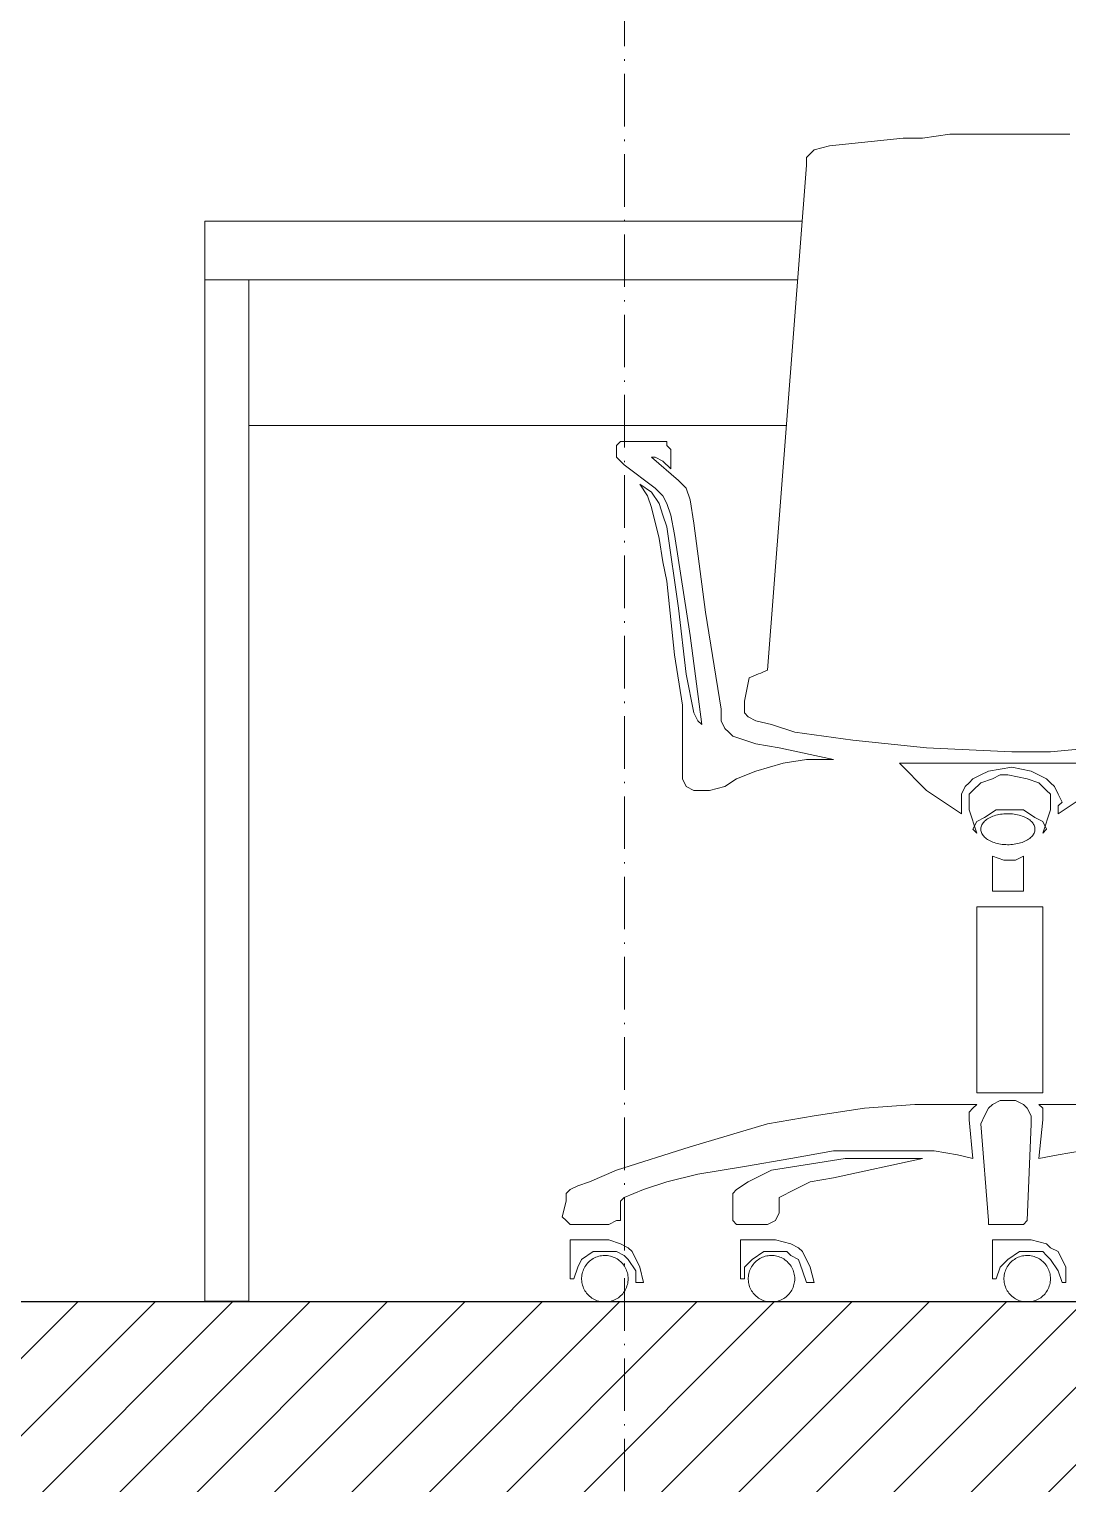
# Model space of a CAD drawing. Header units: millimetres. Extents: x 2499 to 8838, y 1331 to 6209.
# Drawn here: x 3158 to 3229.1, y 3598.5 to 3698.1 of the extents above; entities that cross this region are included whole.
import ezdxf

# ---------------------------------------------------------------- set-up
doc = ezdxf.new("R2010")
doc.units = ezdxf.units.MM
doc.header["$MEASUREMENT"] = 0
doc.linetypes.add('ACAD_ISO10W100', pattern=[18, 12, -3, 0, -3])
doc.layers.add('ARREDI', color=8, linetype='Continuous', lineweight=18)
doc.layers.add('quote nuove', color=2, linetype='Continuous')
doc.layers.add('STRUTTURA', color=1, linetype='Continuous')

msp = doc.modelspace()

# ---------------------------------------------------------------- hatches: boundary and pattern name
at = {"layer": 'STRUTTURA'}
h = msp.add_hatch(dxfattribs=at)
h.set_pattern_fill('ANSI31', color=0, scale=30)
h.set_pattern_definition([(45, (1527.054, 1769.8616), (-2.6516504, 2.6516504), [])])
h.paths.add_polyline_path([(2807.568, 3927.462), (2807.568, 3823.847), (2812.105, 3823.847), (2812.105, 3910.862), (3001.436, 3910.862), (3001.436, 3610.954), (2812.105, 3610.954), (2812.105, 3703.852), (2807.568, 3703.852), (2807.568, 3562.078), (2809.455, 3562.078), (2812.205, 3562.078), (2812.205, 3592.454), (3136.376, 3592.454), (3136.376, 3361.454), (3141.126, 3361.454), (3141.126, 3610.954), (3099.016, 3610.954), (3099.016, 3910.862), (3141.126, 3910.862), (3141.126, 3927.462)])
h.paths.add_polyline_path([(3090.226, 3910.862), (3090.226, 3610.954), (3010.226, 3610.954), (3010.226, 3910.862)], flags=16)
h.paths.add_polyline_path([(3090.226, 3782.954), (3090.226, 3610.954), (3050.226, 3610.954), (3010.226, 3610.954), (3010.226, 3782.954), (3050.226, 3782.954)], flags=0)
h.paths.add_polyline_path([(3085.132, 3777.86), (3085.132, 3616.048), (3055.319, 3616.048), (3055.319, 3777.86)], flags=0)
h.paths.add_polyline_path([(3045.132, 3777.86), (3045.132, 3616.048), (3015.319, 3616.048), (3015.319, 3777.86)], flags=0)
h.paths.add_polyline_path([(3198.752, 3927.462), (3141.126, 3927.462), (3141.126, 3910.862), (3162.633, 3910.862), (3198.752, 3910.862)])
h.paths.add_polyline_path([(3499.905, 3927.462), (3198.752, 3927.462), (3198.752, 3910.862), (3495.005, 3910.862), (3495.005, 3610.954), (3198.752, 3610.954), (3198.752, 3361.454), (3203.602, 3361.454), (3203.602, 3592.454), (3494.904, 3592.454), (3494.904, 3562.647), (3497.807, 3562.647), (3497.807, 3562.647), (3499.905, 3562.647)])
h.paths.add_polyline_path([(3504.505, 3469.305), (3499.905, 3469.305), (3499.905, 3361.454), (3504.505, 3361.454)])
h.paths.add_polyline_path([(3499.905, 3469.305), (3494.904, 3469.305), (3494.904, 3361.454), (3499.905, 3361.454)], flags=17)
h.paths.add_polyline_path([(3198.752, 3610.954), (3141.126, 3610.954), (3141.126, 3361.454), (3145.976, 3361.454), (3145.976, 3592.454), (3194.002, 3592.454), (3194.002, 3361.454), (3198.752, 3361.454)])
h.paths.add_polyline_path([(2812.205, 3442.014), (2811.137, 3442.014), (2807.568, 3442.014), (2807.568, 3361.454), (2812.205, 3361.454)])
h.paths.add_polyline_path([(2807.568, 3442.014), (2805.455, 3442.014), (2802.605, 3442.014), (2802.605, 3361.454), (2807.568, 3361.454)])
h.paths.add_polyline_path([(2807.568, 3703.852), (2805.355, 3703.852), (2802.605, 3703.852), (2802.605, 3562.078), (2803.673, 3562.078), (2807.568, 3562.078)])
h.paths.add_polyline_path([(3531.905, 3910.862), (3533.405, 3910.862), (3533.405, 3922.143), (3533.653, 3922.143), (3535.404, 3922.143), (3534.653, 3923.862), (3534.653, 3927.462), (3499.905, 3927.462), (3499.905, 3562.647), (3500.307, 3562.647), (3501.807, 3562.647), (3504.505, 3562.647), (3504.505, 3562.647), (3504.505, 3592.454), (3553.504, 3592.454), (3553.504, 3604.454), (3503.505, 3609.454), (3504.501, 3910.859), (3531.905, 3910.862)])

# ---------------------------------------------------------------- linework, layer by layer
at = {"layer": 'ARREDI', "lineweight": 0}
for p, q in [((3212.815, 3690.125), (3217.859, 3690.656)), ((3217.859, 3690.656), (3219.186, 3690.656)), ((3219.186, 3690.656), (3221.045, 3690.921)), ((3221.045, 3690.921), (3225.027, 3690.921)), ((3225.027, 3690.921), (3229.275, 3690.921)), ((3211.222, 3689.33), (3211.753, 3689.859)), ((3211.753, 3689.859), (3212.815, 3690.125)), ((3208.567, 3654.195), (3211.222, 3688.799)), ((3211.222, 3688.799), (3211.222, 3689.33)), ((3198.478, 3669.858), (3198.213, 3669.593)), ((3198.213, 3669.593), (3198.213, 3669.327)), ((3198.744, 3669.858), (3198.478, 3669.858)), ((3201.133, 3669.858), (3198.744, 3669.858)), ((3201.664, 3669.858), (3201.133, 3669.858)), ((3201.664, 3669.593), (3201.664, 3669.858)), ((3201.93, 3669.327), (3201.664, 3669.593)), ((3198.213, 3669.327), (3198.213, 3668.796)), ((3198.213, 3668.796), (3198.744, 3668.265)), ((3202.461, 3667.204), (3200.602, 3668.796)), ((3200.602, 3668.796), (3200.868, 3668.796)), ((3200.868, 3668.796), (3201.399, 3668.531)), ((3201.93, 3668), (3201.93, 3669.327)), ((3198.744, 3668.265), (3200.868, 3666.673)), ((3201.399, 3668.531), (3201.93, 3668)), ((3200.602, 3666.407), (3199.806, 3666.938)), ((3199.806, 3666.938), (3200.337, 3666.142)), ((3200.868, 3666.673), (3201.399, 3666.142)), ((3202.992, 3666.673), (3202.461, 3667.204)), ((3203.257, 3665.876), (3202.992, 3666.673)), ((3200.337, 3666.142), (3200.602, 3665.345)), ((3201.133, 3665.611), (3200.602, 3666.407)), ((3201.399, 3664.814), (3201.133, 3665.611)), ((3201.399, 3666.142), (3201.664, 3665.611)), ((3201.664, 3665.611), (3201.93, 3664.814)), ((3203.523, 3664.283), (3203.257, 3665.876)), ((3200.602, 3665.345), (3201.133, 3663.221)), ((3201.664, 3664.018), (3201.399, 3664.814)), ((3201.93, 3664.814), (3202.195, 3663.487)), ((3202.461, 3658.442), (3201.664, 3664.018)), ((3204.319, 3658.177), (3203.523, 3664.283)), ((3201.133, 3663.221), (3201.399, 3661.628)), ((3202.195, 3663.487), (3203.257, 3656.584)), ((3201.399, 3661.628), (3201.664, 3660.301)), ((3201.664, 3660.301), (3202.195, 3655.257)), ((3202.992, 3653.929), (3202.461, 3658.442)), ((3205.381, 3651.54), (3204.319, 3658.177)), ((3203.257, 3656.584), (3204.054, 3650.478)), ((3202.195, 3655.257), (3202.726, 3651.805)), ((3203.523, 3651.274), (3202.992, 3653.929)), ((3206.974, 3652.071), (3207.298, 3653.688)), ((3208.567, 3654.195), (3208.567, 3654.195)), ((3202.726, 3651.805), (3202.726, 3650.212)), ((3206.974, 3651.274), (3206.974, 3652.071)), ((3203.788, 3650.743), (3203.523, 3651.274)), ((3204.054, 3650.478), (3203.788, 3650.743)), ((3205.381, 3650.743), (3205.381, 3651.54)), ((3205.647, 3650.212), (3205.381, 3650.743)), ((3207.239, 3651.009), (3206.974, 3651.274)), ((3207.77, 3650.743), (3207.239, 3651.009)), ((3208.832, 3650.478), (3207.77, 3650.743)), ((3202.726, 3650.212), (3202.726, 3649.416)), ((3205.912, 3649.947), (3205.647, 3650.212)), ((3206.178, 3649.681), (3205.912, 3649.947)), ((3207.77, 3649.15), (3206.178, 3649.681)), ((3206.178, 3649.681), (3206.178, 3649.681)), ((3210.425, 3649.947), (3208.832, 3650.478)), ((3214.408, 3649.416), (3210.425, 3649.947)), ((3202.726, 3649.416), (3202.726, 3647.823)), ((3209.363, 3648.885), (3207.77, 3649.15)), ((3213.08, 3648.088), (3209.363, 3648.885)), ((3219.452, 3648.885), (3214.408, 3649.416)), ((3225.293, 3648.619), (3219.452, 3648.885)), ((3230.868, 3648.885), (3227.947, 3648.619)), ((3202.726, 3647.823), (3202.726, 3647.292)), ((3207.77, 3647.292), (3209.629, 3647.823)), ((3209.629, 3647.823), (3211.222, 3648.088)), ((3211.222, 3648.088), (3213.08, 3648.088)), ((3225.293, 3647.823), (3217.593, 3647.823)), ((3217.593, 3647.823), (3219.452, 3645.965)), ((3227.947, 3648.619), (3225.293, 3648.619)), ((3225.293, 3648.619), (3225.293, 3648.619)), ((3227.947, 3647.823), (3225.293, 3647.823)), ((3232.726, 3647.823), (3227.947, 3647.823)), ((3202.726, 3647.292), (3202.726, 3646.761)), ((3202.726, 3646.761), (3202.992, 3646.23)), ((3205.647, 3646.23), (3206.443, 3646.761)), ((3206.443, 3646.761), (3207.77, 3647.292)), ((3222.372, 3646.496), (3222.638, 3646.761)), ((3222.638, 3646.761), (3223.169, 3647.027)), ((3223.169, 3647.027), (3223.7, 3647.292)), ((3223.169, 3646.496), (3223.965, 3646.761)), ((3223.7, 3647.292), (3225.293, 3647.558)), ((3223.965, 3646.761), (3224.496, 3647.027)), ((3224.496, 3647.027), (3225.027, 3647.027)), ((3225.027, 3647.027), (3226.355, 3646.761)), ((3225.293, 3647.558), (3226.62, 3647.292)), ((3225.293, 3647.558), (3225.293, 3647.558)), ((3226.355, 3646.761), (3227.151, 3646.496)), ((3226.62, 3647.292), (3227.682, 3646.761)), ((3227.682, 3646.761), (3227.947, 3646.496)), ((3202.992, 3646.23), (3203.523, 3645.965)), ((3203.523, 3645.965), (3204.585, 3645.965)), ((3204.585, 3645.965), (3205.647, 3646.23)), ((3219.452, 3645.965), (3221.841, 3644.372)), ((3221.841, 3645.699), (3222.107, 3646.23)), ((3221.841, 3645.168), (3221.841, 3645.699)), ((3222.107, 3646.23), (3222.372, 3646.496)), ((3222.372, 3645.699), (3222.638, 3645.965)), ((3222.372, 3644.903), (3222.372, 3645.699)), ((3222.638, 3645.965), (3223.169, 3646.496)), ((3227.151, 3646.496), (3227.682, 3645.965)), ((3227.682, 3645.965), (3227.947, 3645.699)), ((3227.947, 3646.496), (3228.213, 3646.23)), ((3227.947, 3645.699), (3227.947, 3644.903)), ((3228.213, 3646.23), (3228.478, 3645.699)), ((3228.478, 3644.372), (3230.868, 3645.965)), ((3228.478, 3645.699), (3228.744, 3645.168)), ((3221.841, 3644.903), (3221.841, 3645.168)), ((3221.841, 3644.372), (3221.841, 3644.903)), ((3222.372, 3644.637), (3222.372, 3644.903)), ((3222.903, 3643.044), (3222.372, 3644.637)), ((3224.231, 3644.637), (3223.434, 3644.106)), ((3225.027, 3644.637), (3224.231, 3644.637)), ((3226.089, 3644.637), (3225.027, 3644.637)), ((3226.886, 3644.106), (3226.089, 3644.637)), ((3227.947, 3644.637), (3227.416, 3643.044)), ((3227.947, 3644.903), (3227.947, 3644.637)), ((3228.744, 3645.168), (3228.478, 3644.903)), ((3228.478, 3644.903), (3228.478, 3644.372)), ((3222.903, 3643.841), (3222.638, 3643.31)), ((3223.434, 3644.106), (3222.903, 3643.841)), ((3223.281, 3643.673), (3223.244, 3643.609)), ((3223.325, 3643.735), (3223.281, 3643.673)), ((3223.375, 3643.796), (3223.325, 3643.735)), ((3223.433, 3643.855), (3223.375, 3643.796)), ((3223.496, 3643.912), (3223.433, 3643.855)), ((3223.566, 3643.966), (3223.496, 3643.912)), ((3223.642, 3644.018), (3223.566, 3643.966)), ((3223.723, 3644.067), (3223.642, 3644.018)), ((3223.81, 3644.112), (3223.723, 3644.067)), ((3223.902, 3644.155), (3223.81, 3644.112)), ((3223.998, 3644.194), (3223.902, 3644.155)), ((3224.098, 3644.229), (3223.998, 3644.194)), ((3224.202, 3644.261), (3224.098, 3644.229)), ((3224.309, 3644.289), (3224.202, 3644.261)), ((3224.419, 3644.313), (3224.309, 3644.289)), ((3224.532, 3644.333), (3224.419, 3644.313)), ((3224.646, 3644.349), (3224.532, 3644.333)), ((3224.763, 3644.361), (3224.646, 3644.349)), ((3224.88, 3644.368), (3224.763, 3644.361)), ((3224.998, 3644.372), (3224.88, 3644.368)), ((3225.116, 3644.37), (3224.998, 3644.372)), ((3225.233, 3644.365), (3225.116, 3644.37)), ((3225.35, 3644.356), (3225.233, 3644.365)), ((3225.465, 3644.342), (3225.35, 3644.356)), ((3225.579, 3644.324), (3225.465, 3644.342)), ((3225.69, 3644.302), (3225.579, 3644.324)), ((3225.799, 3644.276), (3225.69, 3644.302)), ((3225.905, 3644.246), (3225.799, 3644.276)), ((3226.007, 3644.212), (3225.905, 3644.246)), ((3226.105, 3644.175), (3226.007, 3644.212)), ((3226.199, 3644.134), (3226.105, 3644.175)), ((3226.288, 3644.09), (3226.199, 3644.134)), ((3226.372, 3644.043), (3226.288, 3644.09)), ((3226.451, 3643.992), (3226.372, 3644.043)), ((3226.524, 3643.939), (3226.451, 3643.992)), ((3226.59, 3643.884), (3226.524, 3643.939)), ((3226.651, 3643.826), (3226.59, 3643.884)), ((3226.705, 3643.766), (3226.651, 3643.826)), ((3226.752, 3643.704), (3226.705, 3643.766)), ((3226.793, 3643.641), (3226.752, 3643.704)), ((3226.826, 3643.576), (3226.793, 3643.641)), ((3227.416, 3643.841), (3226.886, 3644.106)), ((3227.682, 3643.31), (3227.416, 3643.841)), ((3222.638, 3643.31), (3222.903, 3643.044)), ((3223.177, 3643.411), (3223.17, 3643.343)), ((3223.17, 3643.343), (3223.17, 3643.276)), ((3223.17, 3643.276), (3223.177, 3643.209)), ((3223.192, 3643.478), (3223.177, 3643.411)), ((3223.177, 3643.209), (3223.192, 3643.142)), ((3223.214, 3643.544), (3223.192, 3643.478)), ((3223.192, 3643.142), (3223.214, 3643.076)), ((3223.244, 3643.609), (3223.214, 3643.544)), ((3223.214, 3643.076), (3223.244, 3643.011)), ((3223.244, 3643.011), (3223.281, 3642.947)), ((3223.281, 3642.947), (3223.325, 3642.884)), ((3223.325, 3642.884), (3223.375, 3642.823)), ((3223.375, 3642.823), (3223.433, 3642.764)), ((3223.433, 3642.764), (3223.496, 3642.708)), ((3223.496, 3642.708), (3223.566, 3642.653)), ((3223.566, 3642.653), (3223.642, 3642.602)), ((3226.451, 3642.627), (3226.524, 3642.68)), ((3226.524, 3642.68), (3226.59, 3642.736)), ((3226.59, 3642.736), (3226.651, 3642.793)), ((3226.651, 3642.793), (3226.705, 3642.853)), ((3226.705, 3642.853), (3226.752, 3642.915)), ((3226.752, 3642.915), (3226.793, 3642.978)), ((3226.793, 3642.978), (3226.826, 3643.043)), ((3226.852, 3643.511), (3226.826, 3643.576)), ((3226.826, 3643.043), (3226.852, 3643.109)), ((3226.871, 3643.444), (3226.852, 3643.511)), ((3226.852, 3643.109), (3226.871, 3643.175)), ((3226.882, 3643.377), (3226.871, 3643.444)), ((3226.871, 3643.175), (3226.882, 3643.242)), ((3226.886, 3643.31), (3226.882, 3643.377)), ((3226.882, 3643.242), (3226.886, 3643.31)), ((3227.416, 3643.044), (3227.682, 3643.31)), ((3227.416, 3643.044), (3227.416, 3643.044)), ((3223.642, 3642.602), (3223.723, 3642.553)), ((3223.723, 3642.553), (3223.81, 3642.507)), ((3223.81, 3642.507), (3223.902, 3642.465)), ((3223.902, 3642.465), (3223.998, 3642.426)), ((3223.998, 3642.426), (3224.098, 3642.39)), ((3224.098, 3642.39), (3224.202, 3642.358)), ((3224.202, 3642.358), (3224.309, 3642.33)), ((3224.309, 3642.33), (3224.419, 3642.306)), ((3224.419, 3642.306), (3224.532, 3642.286)), ((3224.532, 3642.286), (3224.646, 3642.27)), ((3224.646, 3642.27), (3224.763, 3642.259)), ((3224.763, 3642.259), (3224.88, 3642.251)), ((3224.88, 3642.251), (3224.998, 3642.248)), ((3224.998, 3642.248), (3225.116, 3642.249)), ((3225.116, 3642.249), (3225.233, 3642.254)), ((3225.233, 3642.254), (3225.35, 3642.264)), ((3225.35, 3642.264), (3225.465, 3642.278)), ((3225.465, 3642.278), (3225.579, 3642.296)), ((3225.579, 3642.296), (3225.69, 3642.318)), ((3225.69, 3642.318), (3225.799, 3642.344)), ((3225.799, 3642.344), (3225.905, 3642.374)), ((3225.905, 3642.374), (3226.007, 3642.407)), ((3226.007, 3642.407), (3226.105, 3642.445)), ((3226.105, 3642.445), (3226.199, 3642.485)), ((3226.199, 3642.485), (3226.288, 3642.53)), ((3226.288, 3642.53), (3226.372, 3642.577)), ((3226.372, 3642.577), (3226.451, 3642.627)), ((3223.965, 3641.451), (3224.762, 3641.186)), ((3223.965, 3639.062), (3223.965, 3641.451)), ((3223.965, 3641.451), (3223.965, 3641.451)), ((3224.762, 3641.186), (3225.558, 3641.186)), ((3225.558, 3641.186), (3226.089, 3641.451)), ((3226.089, 3641.451), (3226.089, 3639.062)), ((3226.089, 3639.062), (3223.965, 3639.062)), ((3222.903, 3625.257), (3222.903, 3638)), ((3222.903, 3638), (3227.416, 3638)), ((3227.416, 3638), (3227.416, 3625.257)), ((3227.416, 3625.257), (3222.903, 3625.257)), ((3224.496, 3624.726), (3223.965, 3624.46)), ((3225.027, 3624.726), (3224.496, 3624.726)), ((3225.558, 3624.726), (3225.027, 3624.726)), ((3225.027, 3624.726), (3225.027, 3624.726)), ((3226.089, 3624.46), (3225.558, 3624.726)), ((3211.753, 3623.664), (3215.204, 3624.195)), ((3215.204, 3624.195), (3218.655, 3624.46)), ((3218.655, 3624.46), (3222.903, 3624.46)), ((3222.638, 3624.195), (3222.372, 3623.929)), ((3222.372, 3623.929), (3222.372, 3623.398)), ((3222.903, 3624.46), (3222.638, 3624.195)), ((3223.7, 3624.195), (3223.434, 3623.664)), ((3223.965, 3624.46), (3223.7, 3624.195)), ((3226.355, 3624.195), (3226.089, 3624.46)), ((3226.62, 3623.664), (3226.355, 3624.195)), ((3231.133, 3624.46), (3227.151, 3624.46)), ((3227.151, 3624.46), (3227.416, 3624.195)), ((3227.416, 3624.195), (3227.416, 3623.929)), ((3227.416, 3623.929), (3227.416, 3623.398)), ((3203.257, 3621.54), (3208.567, 3623.133)), ((3208.567, 3623.133), (3211.753, 3623.664)), ((3222.372, 3623.398), (3222.638, 3620.743)), ((3223.434, 3623.664), (3223.169, 3623.133)), ((3223.169, 3623.133), (3223.7, 3616.496)), ((3226.355, 3616.496), (3226.62, 3623.133)), ((3226.62, 3623.133), (3226.62, 3623.664)), ((3227.416, 3623.398), (3227.151, 3620.743)), ((3198.213, 3619.947), (3203.257, 3621.54)), ((3210.16, 3620.743), (3206.974, 3620.212)), ((3208.832, 3619.947), (3213.877, 3620.743)), ((3213.08, 3621.274), (3210.16, 3620.743)), ((3215.735, 3621.274), (3213.08, 3621.274)), ((3219.186, 3620.743), (3213.08, 3619.416)), ((3213.877, 3620.743), (3216.532, 3620.743)), ((3218.124, 3621.274), (3215.735, 3621.274)), ((3216.532, 3620.743), (3219.186, 3620.743)), ((3219.983, 3621.274), (3218.124, 3621.274)), ((3219.186, 3620.743), (3219.186, 3620.743)), ((3221.576, 3621.009), (3219.983, 3621.274)), ((3222.638, 3620.743), (3221.576, 3621.009)), ((3222.638, 3620.743), (3222.638, 3620.743)), ((3227.151, 3620.743), (3228.478, 3621.009)), ((3227.151, 3620.743), (3227.151, 3620.743)), ((3228.478, 3621.009), (3230.071, 3621.274)), ((3196.355, 3619.15), (3198.213, 3619.947)), ((3206.974, 3620.212), (3203.788, 3619.681)), ((3207.239, 3619.15), (3208.832, 3619.947)), ((3195.027, 3618.619), (3195.558, 3618.885)), ((3195.558, 3618.885), (3196.355, 3619.15)), ((3201.664, 3619.15), (3200.071, 3618.619)), ((3203.788, 3619.681), (3201.664, 3619.15)), ((3206.443, 3618.619), (3207.239, 3619.15)), ((3211.487, 3619.15), (3210.425, 3618.619)), ((3213.08, 3619.416), (3211.487, 3619.15)), ((3194.496, 3616.761), (3194.762, 3617.823)), ((3194.762, 3618.354), (3195.027, 3618.619)), ((3194.762, 3617.823), (3194.762, 3618.354)), ((3198.744, 3618.088), (3198.478, 3617.823)), ((3198.478, 3617.823), (3198.478, 3617.558)), ((3200.071, 3618.619), (3198.744, 3618.088)), ((3206.178, 3618.354), (3206.443, 3618.619)), ((3206.178, 3617.823), (3206.178, 3618.354)), ((3206.178, 3616.761), (3206.178, 3617.823)), ((3210.425, 3618.619), (3209.363, 3618.088)), ((3209.363, 3618.088), (3209.363, 3617.823)), ((3209.363, 3617.823), (3209.363, 3617.558)), ((3194.762, 3616.496), (3194.496, 3616.761)), ((3198.478, 3617.558), (3198.478, 3617.027)), ((3198.478, 3617.027), (3198.478, 3616.496)), ((3206.178, 3616.496), (3206.178, 3616.761)), ((3209.363, 3617.027), (3209.098, 3616.496)), ((3209.363, 3617.558), (3209.363, 3617.027)), ((3195.027, 3616.23), (3194.762, 3616.496)), ((3195.293, 3616.23), (3195.027, 3616.23)), ((3197.682, 3616.23), (3195.293, 3616.23)), ((3198.213, 3616.496), (3197.682, 3616.23)), ((3198.478, 3616.496), (3198.213, 3616.496)), ((3206.443, 3616.23), (3206.178, 3616.496)), ((3206.709, 3616.23), (3206.443, 3616.23)), ((3208.567, 3616.23), (3206.709, 3616.23)), ((3209.098, 3616.496), (3208.567, 3616.23)), ((3223.7, 3616.496), (3223.7, 3616.23)), ((3223.7, 3616.23), (3223.965, 3616.23)), ((3223.965, 3616.23), (3225.027, 3616.23)), ((3225.027, 3616.23), (3226.089, 3616.23)), ((3226.089, 3616.23), (3226.355, 3616.496)), ((3195.027, 3612.513), (3195.027, 3615.168)), ((3195.027, 3615.168), (3197.682, 3615.168)), ((3197.682, 3615.168), (3198.478, 3614.903)), ((3198.478, 3614.903), (3199.009, 3614.637)), ((3206.709, 3612.513), (3206.709, 3615.168)), ((3206.709, 3615.168), (3209.098, 3615.168)), ((3209.098, 3615.168), (3210.16, 3614.903)), ((3210.16, 3614.903), (3210.691, 3614.637)), ((3223.965, 3612.513), (3223.965, 3615.168)), ((3223.965, 3615.168), (3226.62, 3615.168)), ((3226.62, 3615.168), (3227.682, 3614.903)), ((3227.682, 3614.903), (3227.947, 3614.637)), ((3195.824, 3613.841), (3195.558, 3613.31)), ((3196.62, 3614.372), (3195.824, 3613.841)), ((3196.452, 3613.781), (3196.373, 3613.717)), ((3196.534, 3613.839), (3196.452, 3613.781)), ((3196.62, 3613.893), (3196.534, 3613.839)), ((3197.416, 3614.372), (3196.62, 3614.372)), ((3196.709, 3613.941), (3196.62, 3613.893)), ((3196.801, 3613.982), (3196.709, 3613.941)), ((3196.895, 3614.019), (3196.801, 3613.982)), ((3196.992, 3614.049), (3196.895, 3614.019)), ((3197.09, 3614.072), (3196.992, 3614.049)), ((3197.19, 3614.09), (3197.09, 3614.072)), ((3197.29, 3614.101), (3197.19, 3614.09)), ((3197.391, 3614.106), (3197.29, 3614.101)), ((3197.492, 3614.104), (3197.391, 3614.106)), ((3197.947, 3614.372), (3197.416, 3614.372)), ((3197.593, 3614.096), (3197.492, 3614.104)), ((3197.693, 3614.082), (3197.593, 3614.096)), ((3197.792, 3614.061), (3197.693, 3614.082)), ((3197.889, 3614.034), (3197.792, 3614.061)), ((3197.985, 3614.001), (3197.889, 3614.034)), ((3198.213, 3614.372), (3197.947, 3614.372)), ((3198.078, 3613.962), (3197.985, 3614.001)), ((3198.169, 3613.917), (3198.078, 3613.962)), ((3198.256, 3613.867), (3198.169, 3613.917)), ((3198.744, 3614.106), (3198.213, 3614.372)), ((3198.34, 3613.811), (3198.256, 3613.867)), ((3198.421, 3613.75), (3198.34, 3613.811)), ((3198.497, 3613.683), (3198.421, 3613.75)), ((3199.009, 3613.841), (3198.744, 3614.106)), ((3199.009, 3614.637), (3199.275, 3614.372)), ((3199.54, 3613.044), (3199.009, 3613.841)), ((3199.275, 3614.372), (3199.806, 3613.31)), ((3207.505, 3613.841), (3206.974, 3613.31)), ((3208.301, 3614.372), (3207.505, 3613.841)), ((3207.868, 3613.781), (3207.789, 3613.717)), ((3207.95, 3613.839), (3207.868, 3613.781)), ((3208.036, 3613.893), (3207.95, 3613.839)), ((3208.125, 3613.941), (3208.036, 3613.893)), ((3208.217, 3613.982), (3208.125, 3613.941)), ((3208.311, 3614.019), (3208.217, 3613.982)), ((3209.098, 3614.372), (3208.301, 3614.372)), ((3208.408, 3614.049), (3208.311, 3614.019)), ((3208.506, 3614.072), (3208.408, 3614.049)), ((3208.606, 3614.09), (3208.506, 3614.072)), ((3208.706, 3614.101), (3208.606, 3614.09)), ((3208.807, 3614.106), (3208.706, 3614.101)), ((3208.908, 3614.104), (3208.807, 3614.106)), ((3209.009, 3614.096), (3208.908, 3614.104)), ((3209.109, 3614.082), (3209.009, 3614.096)), ((3209.629, 3614.372), (3209.098, 3614.372)), ((3209.208, 3614.061), (3209.109, 3614.082)), ((3209.305, 3614.034), (3209.208, 3614.061)), ((3209.401, 3614.001), (3209.305, 3614.034)), ((3209.494, 3613.962), (3209.401, 3614.001)), ((3209.585, 3613.917), (3209.494, 3613.962)), ((3209.672, 3613.867), (3209.585, 3613.917)), ((3209.894, 3614.372), (3209.629, 3614.372)), ((3209.756, 3613.811), (3209.672, 3613.867)), ((3209.837, 3613.75), (3209.756, 3613.811)), ((3209.913, 3613.683), (3209.837, 3613.75)), ((3210.16, 3614.106), (3209.894, 3614.372)), ((3210.691, 3613.841), (3210.16, 3614.106)), ((3210.691, 3614.637), (3210.956, 3614.372)), ((3210.956, 3613.044), (3210.691, 3613.841)), ((3210.956, 3614.372), (3211.487, 3613.31)), ((3225.027, 3613.841), (3224.496, 3613.31)), ((3225.824, 3614.372), (3225.027, 3613.841)), ((3225.39, 3613.781), (3225.311, 3613.717)), ((3225.472, 3613.839), (3225.39, 3613.781)), ((3225.558, 3613.893), (3225.472, 3613.839)), ((3225.647, 3613.941), (3225.558, 3613.893)), ((3225.739, 3613.982), (3225.647, 3613.941)), ((3225.834, 3614.019), (3225.739, 3613.982)), ((3226.62, 3614.372), (3225.824, 3614.372)), ((3225.93, 3614.049), (3225.834, 3614.019)), ((3226.028, 3614.072), (3225.93, 3614.049)), ((3226.128, 3614.09), (3226.028, 3614.072)), ((3226.228, 3614.101), (3226.128, 3614.09)), ((3226.329, 3614.106), (3226.228, 3614.101)), ((3226.43, 3614.104), (3226.329, 3614.106)), ((3226.531, 3614.096), (3226.43, 3614.104)), ((3226.631, 3614.082), (3226.531, 3614.096)), ((3226.886, 3614.372), (3226.62, 3614.372)), ((3226.73, 3614.061), (3226.631, 3614.082)), ((3226.828, 3614.034), (3226.73, 3614.061)), ((3226.923, 3614.001), (3226.828, 3614.034)), ((3227.416, 3614.372), (3226.886, 3614.372)), ((3227.016, 3613.962), (3226.923, 3614.001)), ((3227.107, 3613.917), (3227.016, 3613.962)), ((3227.194, 3613.867), (3227.107, 3613.917)), ((3227.279, 3613.811), (3227.194, 3613.867)), ((3227.359, 3613.75), (3227.279, 3613.811)), ((3227.435, 3613.683), (3227.359, 3613.75)), ((3227.682, 3614.106), (3227.416, 3614.372)), ((3227.947, 3613.841), (3227.682, 3614.106)), ((3227.947, 3614.637), (3228.478, 3614.372)), ((3228.478, 3613.044), (3227.947, 3613.841)), ((3228.478, 3614.372), (3229.009, 3613.31)), ((3195.558, 3613.31), (3195.293, 3612.513)), ((3195.844, 3612.765), (3195.831, 3612.665)), ((3195.863, 3612.864), (3195.844, 3612.765)), ((3195.888, 3612.962), (3195.863, 3612.864)), ((3195.92, 3613.058), (3195.888, 3612.962)), ((3195.957, 3613.152), (3195.92, 3613.058)), ((3196.001, 3613.243), (3195.957, 3613.152)), ((3196.05, 3613.332), (3196.001, 3613.243)), ((3196.104, 3613.417), (3196.05, 3613.332)), ((3196.164, 3613.498), (3196.104, 3613.417)), ((3196.229, 3613.575), (3196.164, 3613.498)), ((3196.299, 3613.649), (3196.229, 3613.575)), ((3196.373, 3613.717), (3196.299, 3613.649)), ((3198.569, 3613.613), (3198.497, 3613.683)), ((3198.637, 3613.537), (3198.569, 3613.613)), ((3198.699, 3613.458), (3198.637, 3613.537)), ((3198.757, 3613.374), (3198.699, 3613.458)), ((3198.808, 3613.288), (3198.757, 3613.374)), ((3198.855, 3613.198), (3198.808, 3613.288)), ((3198.895, 3613.105), (3198.855, 3613.198)), ((3198.93, 3613.01), (3198.895, 3613.105)), ((3198.958, 3612.913), (3198.93, 3613.01)), ((3198.981, 3612.815), (3198.958, 3612.913)), ((3198.997, 3612.715), (3198.981, 3612.815)), ((3199.54, 3612.248), (3199.54, 3613.044)), ((3199.806, 3613.31), (3200.071, 3612.248)), ((3206.974, 3613.31), (3206.974, 3612.513)), ((3207.259, 3612.765), (3207.247, 3612.665)), ((3207.279, 3612.864), (3207.259, 3612.765)), ((3207.304, 3612.962), (3207.279, 3612.864)), ((3207.336, 3613.058), (3207.304, 3612.962)), ((3207.373, 3613.152), (3207.336, 3613.058)), ((3207.417, 3613.243), (3207.373, 3613.152)), ((3207.466, 3613.332), (3207.417, 3613.243)), ((3207.52, 3613.417), (3207.466, 3613.332)), ((3207.58, 3613.498), (3207.52, 3613.417)), ((3207.645, 3613.575), (3207.58, 3613.498)), ((3207.715, 3613.649), (3207.645, 3613.575)), ((3207.789, 3613.717), (3207.715, 3613.649)), ((3209.985, 3613.613), (3209.913, 3613.683)), ((3210.053, 3613.537), (3209.985, 3613.613)), ((3210.115, 3613.458), (3210.053, 3613.537)), ((3210.172, 3613.374), (3210.115, 3613.458)), ((3210.224, 3613.288), (3210.172, 3613.374)), ((3210.271, 3613.198), (3210.224, 3613.288)), ((3210.311, 3613.105), (3210.271, 3613.198)), ((3210.346, 3613.01), (3210.311, 3613.105)), ((3210.374, 3612.913), (3210.346, 3613.01)), ((3210.397, 3612.815), (3210.374, 3612.913)), ((3210.413, 3612.715), (3210.397, 3612.815)), ((3211.222, 3612.248), (3210.956, 3613.044)), ((3211.487, 3613.31), (3211.753, 3612.248)), ((3224.496, 3613.31), (3224.231, 3612.513)), ((3224.782, 3612.765), (3224.769, 3612.665)), ((3224.801, 3612.864), (3224.782, 3612.765)), ((3224.826, 3612.962), (3224.801, 3612.864)), ((3224.858, 3613.058), (3224.826, 3612.962)), ((3224.895, 3613.152), (3224.858, 3613.058)), ((3224.939, 3613.243), (3224.895, 3613.152)), ((3224.988, 3613.332), (3224.939, 3613.243)), ((3225.042, 3613.417), (3224.988, 3613.332)), ((3225.102, 3613.498), (3225.042, 3613.417)), ((3225.167, 3613.575), (3225.102, 3613.498)), ((3225.237, 3613.649), (3225.167, 3613.575)), ((3225.311, 3613.717), (3225.237, 3613.649)), ((3227.507, 3613.613), (3227.435, 3613.683)), ((3227.575, 3613.537), (3227.507, 3613.613)), ((3227.637, 3613.458), (3227.575, 3613.537)), ((3227.695, 3613.374), (3227.637, 3613.458)), ((3227.747, 3613.288), (3227.695, 3613.374)), ((3227.793, 3613.198), (3227.747, 3613.288)), ((3227.833, 3613.105), (3227.793, 3613.198)), ((3227.868, 3613.01), (3227.833, 3613.105)), ((3227.896, 3612.913), (3227.868, 3613.01)), ((3227.919, 3612.815), (3227.896, 3612.913)), ((3227.935, 3612.715), (3227.919, 3612.815)), ((3228.744, 3612.248), (3228.478, 3613.044)), ((3229.009, 3613.31), (3229.009, 3612.248)), ((3195.293, 3612.513), (3195.027, 3612.513)), ((3195.831, 3612.665), (3195.824, 3612.564)), ((3195.824, 3612.564), (3195.824, 3612.463)), ((3195.824, 3612.463), (3195.831, 3612.362)), ((3195.831, 3612.362), (3195.844, 3612.262)), ((3195.844, 3612.262), (3195.863, 3612.162)), ((3195.863, 3612.162), (3195.888, 3612.064)), ((3195.888, 3612.064), (3195.92, 3611.968)), ((3195.92, 3611.968), (3195.957, 3611.875)), ((3195.957, 3611.875), (3196.001, 3611.783)), ((3196.001, 3611.783), (3196.05, 3611.695)), ((3198.808, 3611.739), (3198.855, 3611.829)), ((3198.855, 3611.829), (3198.895, 3611.921)), ((3198.895, 3611.921), (3198.93, 3612.016)), ((3198.93, 3612.016), (3198.958, 3612.113)), ((3198.958, 3612.113), (3198.981, 3612.212)), ((3198.981, 3612.212), (3198.997, 3612.312)), ((3199.006, 3612.614), (3198.997, 3612.715)), ((3198.997, 3612.312), (3199.006, 3612.412)), ((3199.009, 3612.513), (3199.006, 3612.614)), ((3199.006, 3612.412), (3199.009, 3612.513)), ((3200.071, 3612.248), (3199.54, 3612.248)), ((3200.071, 3612.248), (3200.071, 3612.248)), ((3206.974, 3612.513), (3206.709, 3612.513)), ((3207.247, 3612.665), (3207.24, 3612.564)), ((3207.24, 3612.564), (3207.24, 3612.463)), ((3207.24, 3612.463), (3207.247, 3612.362)), ((3207.247, 3612.362), (3207.259, 3612.262)), ((3207.259, 3612.262), (3207.279, 3612.162)), ((3207.279, 3612.162), (3207.304, 3612.064)), ((3207.304, 3612.064), (3207.336, 3611.968)), ((3207.336, 3611.968), (3207.373, 3611.875)), ((3207.373, 3611.875), (3207.417, 3611.783)), ((3207.417, 3611.783), (3207.466, 3611.695)), ((3210.224, 3611.739), (3210.271, 3611.829)), ((3210.271, 3611.829), (3210.311, 3611.921)), ((3210.311, 3611.921), (3210.346, 3612.016)), ((3210.346, 3612.016), (3210.374, 3612.113)), ((3210.374, 3612.113), (3210.397, 3612.212)), ((3210.397, 3612.212), (3210.413, 3612.312)), ((3210.422, 3612.614), (3210.413, 3612.715)), ((3210.413, 3612.312), (3210.422, 3612.412)), ((3210.425, 3612.513), (3210.422, 3612.614)), ((3210.422, 3612.412), (3210.425, 3612.513)), ((3211.753, 3612.248), (3211.222, 3612.248)), ((3211.753, 3612.248), (3211.753, 3612.248)), ((3224.231, 3612.513), (3223.965, 3612.513)), ((3224.769, 3612.665), (3224.762, 3612.564)), ((3224.762, 3612.564), (3224.762, 3612.463)), ((3224.762, 3612.463), (3224.769, 3612.362)), ((3224.769, 3612.362), (3224.782, 3612.262)), ((3224.782, 3612.262), (3224.801, 3612.162)), ((3224.801, 3612.162), (3224.826, 3612.064)), ((3224.826, 3612.064), (3224.858, 3611.968)), ((3224.858, 3611.968), (3224.895, 3611.875)), ((3224.895, 3611.875), (3224.939, 3611.783)), ((3224.939, 3611.783), (3224.988, 3611.695)), ((3227.747, 3611.739), (3227.793, 3611.829)), ((3227.793, 3611.829), (3227.833, 3611.921)), ((3227.833, 3611.921), (3227.868, 3612.016)), ((3227.868, 3612.016), (3227.896, 3612.113)), ((3227.896, 3612.113), (3227.919, 3612.212)), ((3227.919, 3612.212), (3227.935, 3612.312)), ((3227.944, 3612.614), (3227.935, 3612.715)), ((3227.935, 3612.312), (3227.944, 3612.412)), ((3227.947, 3612.513), (3227.944, 3612.614)), ((3227.944, 3612.412), (3227.947, 3612.513)), ((3229.009, 3612.248), (3228.744, 3612.248)), ((3229.009, 3612.248), (3229.009, 3612.248)), ((3196.05, 3611.695), (3196.104, 3611.61)), ((3196.104, 3611.61), (3196.164, 3611.529)), ((3196.164, 3611.529), (3196.229, 3611.451)), ((3196.229, 3611.451), (3196.299, 3611.378)), ((3196.299, 3611.378), (3196.373, 3611.309)), ((3196.373, 3611.309), (3196.452, 3611.246)), ((3196.452, 3611.246), (3196.534, 3611.187)), ((3196.534, 3611.187), (3196.62, 3611.134)), ((3196.62, 3611.134), (3196.709, 3611.086)), ((3196.709, 3611.086), (3196.801, 3611.044)), ((3196.801, 3611.044), (3196.895, 3611.008)), ((3196.895, 3611.008), (3196.992, 3610.978)), ((3196.992, 3610.978), (3197.09, 3610.954)), ((3197.792, 3610.965), (3197.889, 3610.992)), ((3197.889, 3610.992), (3197.985, 3611.025)), ((3197.985, 3611.025), (3198.078, 3611.064)), ((3198.078, 3611.064), (3198.169, 3611.109)), ((3198.169, 3611.109), (3198.256, 3611.16)), ((3198.256, 3611.16), (3198.34, 3611.216)), ((3198.34, 3611.216), (3198.421, 3611.277)), ((3198.421, 3611.277), (3198.497, 3611.343)), ((3198.497, 3611.343), (3198.569, 3611.414)), ((3198.569, 3611.414), (3198.637, 3611.489)), ((3198.637, 3611.489), (3198.699, 3611.569)), ((3198.699, 3611.569), (3198.757, 3611.652)), ((3198.757, 3611.652), (3198.808, 3611.739)), ((3207.466, 3611.695), (3207.52, 3611.61)), ((3207.52, 3611.61), (3207.58, 3611.529)), ((3207.58, 3611.529), (3207.645, 3611.451)), ((3207.645, 3611.451), (3207.715, 3611.378)), ((3207.715, 3611.378), (3207.789, 3611.309)), ((3207.789, 3611.309), (3207.868, 3611.246)), ((3207.868, 3611.246), (3207.95, 3611.187)), ((3207.95, 3611.187), (3208.036, 3611.134)), ((3208.036, 3611.134), (3208.125, 3611.086)), ((3208.125, 3611.086), (3208.217, 3611.044)), ((3208.217, 3611.044), (3208.311, 3611.008)), ((3208.311, 3611.008), (3208.408, 3610.978)), ((3208.408, 3610.978), (3208.506, 3610.954)), ((3209.208, 3610.965), (3209.305, 3610.992)), ((3209.305, 3610.992), (3209.401, 3611.025)), ((3209.401, 3611.025), (3209.494, 3611.064)), ((3209.494, 3611.064), (3209.585, 3611.109)), ((3209.585, 3611.109), (3209.672, 3611.16)), ((3209.672, 3611.16), (3209.756, 3611.216)), ((3209.756, 3611.216), (3209.837, 3611.277)), ((3209.837, 3611.277), (3209.913, 3611.343)), ((3209.913, 3611.343), (3209.985, 3611.414)), ((3209.985, 3611.414), (3210.053, 3611.489)), ((3210.053, 3611.489), (3210.115, 3611.569)), ((3210.115, 3611.569), (3210.172, 3611.652)), ((3210.172, 3611.652), (3210.224, 3611.739)), ((3224.988, 3611.695), (3225.042, 3611.61)), ((3225.042, 3611.61), (3225.102, 3611.529)), ((3225.102, 3611.529), (3225.167, 3611.451)), ((3225.167, 3611.451), (3225.237, 3611.378)), ((3225.237, 3611.378), (3225.311, 3611.309)), ((3225.311, 3611.309), (3225.39, 3611.246)), ((3225.39, 3611.246), (3225.472, 3611.187)), ((3225.472, 3611.187), (3225.558, 3611.134)), ((3225.558, 3611.134), (3225.647, 3611.086)), ((3225.647, 3611.086), (3225.739, 3611.044)), ((3225.739, 3611.044), (3225.834, 3611.008)), ((3225.834, 3611.008), (3225.93, 3610.978)), ((3225.93, 3610.978), (3226.028, 3610.954)), ((3226.703, 3610.954), (3226.828, 3610.992)), ((3226.828, 3610.992), (3226.923, 3611.025)), ((3226.923, 3611.025), (3227.016, 3611.064)), ((3227.016, 3611.064), (3227.107, 3611.109)), ((3227.107, 3611.109), (3227.194, 3611.16)), ((3227.194, 3611.16), (3227.279, 3611.216)), ((3227.279, 3611.216), (3227.359, 3611.277)), ((3227.359, 3611.277), (3227.435, 3611.343)), ((3227.435, 3611.343), (3227.507, 3611.414)), ((3227.507, 3611.414), (3227.575, 3611.489)), ((3227.575, 3611.489), (3227.637, 3611.569)), ((3227.637, 3611.569), (3227.695, 3611.652)), ((3227.695, 3611.652), (3227.747, 3611.739))]:
    msp.add_line(p, q, dxfattribs=at)
at = {"layer": 'ARREDI'}
for p, q in [((3170.014, 3684.954), (3210.927, 3684.954)), ((3170.014, 3684.954), (3170.014, 3680.954)), ((3170.014, 3684.954), (3170.014, 3610.954)), ((3170.014, 3680.954), (3210.62, 3680.954)), ((3170.014, 3680.954), (3173.014, 3680.954)), ((3173.014, 3680.954), (3173.014, 3610.954)), ((3173.014, 3680.954), (3173.014, 3670.954)), ((3173.014, 3670.954), (3209.853, 3670.954))]:
    msp.add_line(p, q, dxfattribs=at)
msp.add_spline([(3207.298, 3653.688), (3208.567, 3654.195)], degree=3, dxfattribs=at)
at = {"layer": 'quote nuove', "color": 253, "linetype": 'ACAD_ISO10W100', "lineweight": 0, "ltscale": 0.3}
msp.add_line((3198.752, 3361.454), (3198.752, 4181.149), dxfattribs=at)
at = {"layer": 'STRUTTURA'}
for p, q in [((3163.141, 3610.955), (3163.141, 3610.955)), ((3163.141, 3610.955), (3163.141, 3610.955)), ((3163.141, 3610.955), (3163.141, 3610.955)), ((3163.141, 3610.955), (3163.141, 3610.954)), ((3163.141, 3610.955), (3163.141, 3610.955)), ((3163.141, 3610.955), (3163.141, 3610.955)), ((3163.142, 3610.955), (3163.141, 3610.954)), ((3163.141, 3610.955), (3163.141, 3610.955)), ((3163.141, 3610.955), (3163.142, 3610.955)), ((3163.141, 3610.955), (3163.141, 3610.955)), ((3163.142, 3610.955), (3163.141, 3610.954)), ((3163.141, 3610.954), (3163.141, 3610.954)), ((3163.141, 3610.954), (3163.141, 3610.954)), ((3163.141, 3610.954), (3163.141, 3610.954)), ((3163.141, 3610.954), (3163.141, 3610.954)), ((3163.141, 3610.954), (3163.141, 3610.954)), ((3163.141, 3610.954), (3163.141, 3610.954)), ((3163.141, 3610.954), (3163.141, 3610.954)), ((3163.141, 3610.954), (3163.142, 3610.954)), ((3163.142, 3610.955), (3163.142, 3610.954)), ((3163.142, 3610.955), (3163.142, 3610.955)), ((3163.142, 3610.955), (3163.142, 3610.954)), ((3163.142, 3610.955), (3163.142, 3610.955)), ((3163.143, 3610.955), (3163.142, 3610.954)), ((3163.142, 3610.955), (3163.142, 3610.955)), ((3163.142, 3610.955), (3163.142, 3610.955)), ((3163.142, 3610.955), (3163.142, 3610.955)), ((3163.142, 3610.955), (3163.142, 3610.955)), ((3163.142, 3610.955), (3163.142, 3610.955)), ((3163.142, 3610.955), (3163.142, 3610.955)), ((3163.142, 3610.955), (3163.142, 3610.955)), ((3163.142, 3610.955), (3163.142, 3610.955)), ((3163.142, 3610.955), (3163.143, 3610.955)), ((3163.142, 3610.955), (3163.142, 3610.954)), ((3163.142, 3610.955), (3163.142, 3610.954)), ((3163.142, 3610.955), (3163.142, 3610.955)), ((3163.142, 3610.955), (3163.142, 3610.955)), ((3163.142, 3610.955), (3163.142, 3610.954)), ((3163.142, 3610.955), (3163.142, 3610.954)), ((3163.143, 3610.955), (3163.142, 3610.954)), ((3163.142, 3610.955), (3163.142, 3610.955)), ((3163.142, 3610.955), (3163.142, 3610.954)), ((3163.142, 3610.954), (3163.142, 3610.954)), ((3163.142, 3610.954), (3163.142, 3610.954)), ((3163.142, 3610.954), (3163.142, 3610.954)), ((3163.142, 3610.954), (3163.142, 3610.954)), ((3163.142, 3610.954), (3163.142, 3610.954)), ((3163.142, 3610.954), (3163.142, 3610.954)), ((3163.142, 3610.954), (3163.142, 3610.954)), ((3163.142, 3610.954), (3163.142, 3610.954)), ((3163.142, 3610.955), (3163.143, 3610.955)), ((3173.014, 3610.954), (3170.014, 3610.954))]:
    msp.add_line(p, q, dxfattribs=at)
msp.add_lwpolyline([(3099.016, 3610.954), (3495.005, 3610.954)], dxfattribs=at)
for centre, radius, start, end in [((3163.141, 3610.955), 0.00001, 90, 180), ((3163.141, 3610.955), 0.00001, 0, 90), ((3163.141, 3610.955), 0.00001, 270, 0), ((3163.141, 3610.955), 0.00001, 180, 270), ((3163.141, 3610.955), 0.00001, 90, 152.53417), ((3163.141, 3610.954), 0.00001, 90, 180), ((3163.141, 3610.954), 0.00001, 180, 270), ((3163.141, 3610.954), 0.00001, 270, 360), ((3163.141, 3610.954), 0.00001, 360, 90), ((3163.141, 3610.954), 0.00001, 90, 180), ((3163.141, 3610.954), 0.00001, 180, 270), ((3163.142, 3610.955), 0.00001, 90, 180), ((3163.142, 3610.955), 0.00001, 0, 90), ((3163.142, 3610.955), 0.00001, 270, 0), ((3163.142, 3610.955), 0.00001, 180, 270), ((3163.142, 3610.955), 0.00001, 90, 152.53417), ((3163.142, 3610.955), 0.00001, 152.53417, 270), ((3163.142, 3610.955), 0.00001, 90, 152.53417), ((3163.142, 3610.955), 0.00001, 90, 152.53417), ((3163.142, 3610.955), 0.00001, 332.53417, 90), ((3163.142, 3610.955), 0.00001, 270, 332.53417), ((3163.142, 3610.955), 0.00001, 332.53417, 90), ((3163.142, 3610.955), 0.00001, 270, 332.53417), ((3163.142, 3610.955), 0.00001, 332.53417, 90), ((3163.142, 3610.955), 0.00001, 90, 152.53417), ((3163.142, 3610.955), 0.00003, 332.53417, 90), ((3163.142, 3610.955), 0.00003, 90, 152.53417), ((3163.142, 3610.954), 0.00001, 270, 0), ((3163.142, 3610.954), 0.00001, 0, 90), ((3163.142, 3610.954), 0.00001, 90, 180), ((3163.142, 3610.954), 0.00001, 180, 270), ((3163.142, 3610.954), 0.00001, 152.53417, 270), ((3163.142, 3610.954), 0.00001, 152.53417, 270), ((3163.142, 3610.954), 0.00001, 270, 332.53417), ((3163.142, 3610.954), 0.00003, 270, 332.53417), ((3163.142, 3610.954), 0.00003, 152.53417, 270), ((3163.143, 3610.955), 0.00001, 332.53417, 90), ((3163.143, 3610.955), 0.00003, 332.53417, 90)]:
    msp.add_arc(centre, radius, start, end, dxfattribs=at)

doc.saveas('drawing.dxf')
